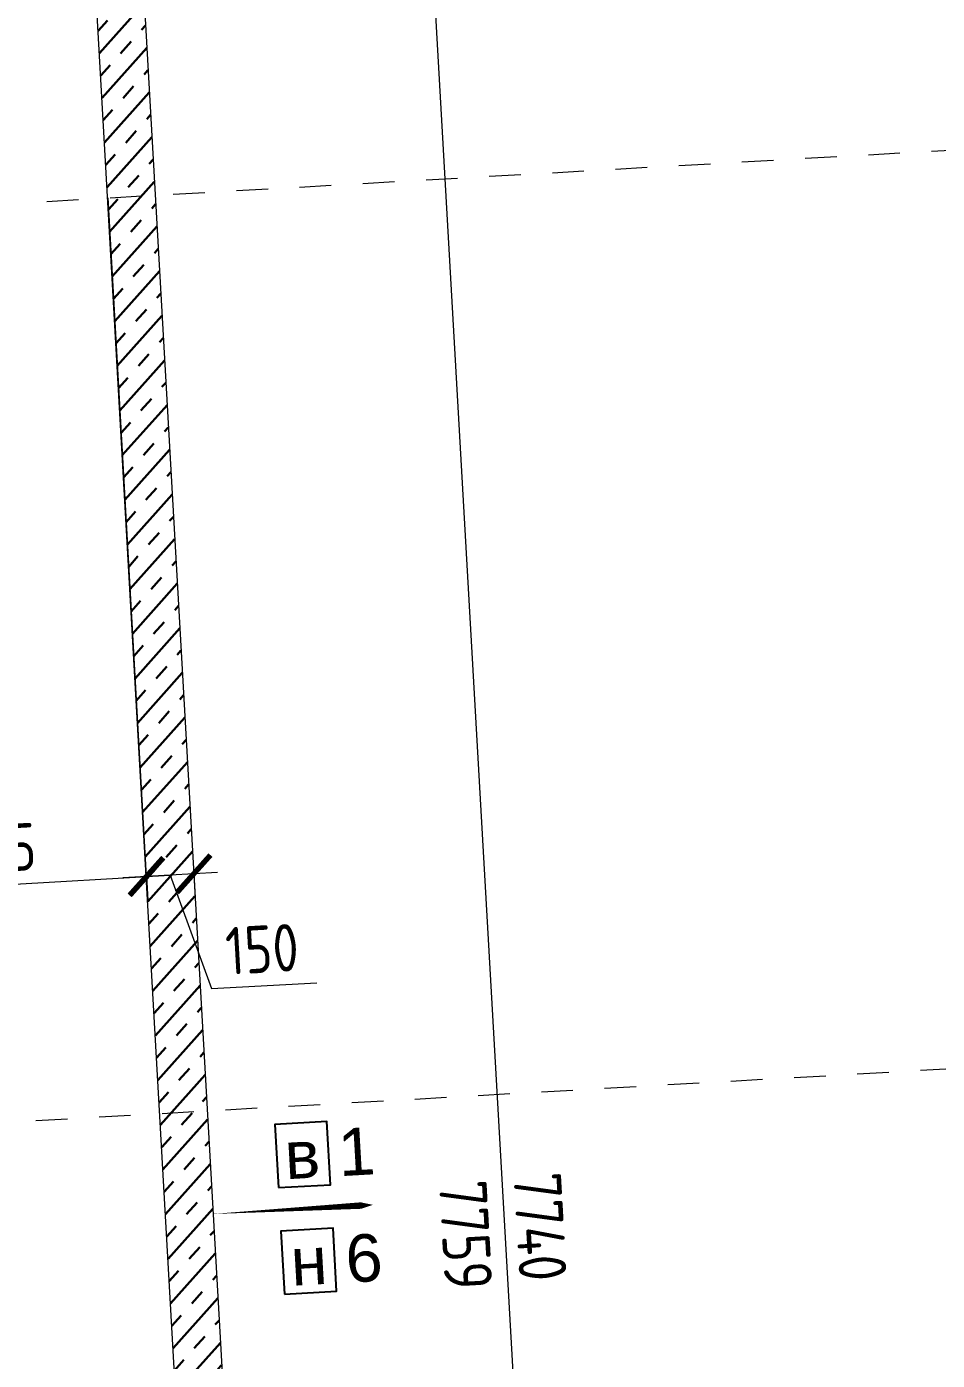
# Model space of a CAD drawing. Header units: metres. Extents: x 93803 to 107732, y 94484 to 125083.
# Drawn here: x 107725.698 to 107728.575, y 110822.212 to 110826.43 of the extents above; entities that cross this region are included whole.
import ezdxf

# ---------------------------------------------------------------- set-up
doc = ezdxf.new("R2010")
doc.units = ezdxf.units.M
doc.header["$PDMODE"] = 35
doc.header["$PDSIZE"] = 1
doc.linetypes.add('_ШПТ__20_т__2_5__Линия сетки', pattern=[25, 20, -2.5, 0, -2.5])
doc.layers.get('Defpoints').update_dxf_attribs({"color": 253})
doc.layers.add('2023.10.30_В_ОТКЛОНЕНИЯ', color=7, linetype='Continuous')
doc.layers.add('2023.10.30_Н_ОТКЛОНЕНИЯ', color=7, linetype='Continuous')
for name, color, linetype, lineweight in [('Оси', 250, 'Continuous', 9), ('Размеры', 250, 'Continuous', 9), ('Стены', 7, 'Continuous', 18), ('Стены штриховка', 7, 'Continuous', 30)]:
    doc.layers.add(name, color=color, linetype=linetype, lineweight=lineweight)
doc.styles.add('AxeAndPointZ', font='arial.ttf')
doc.styles.add('ГОСТ 2.304', font='CS_Gost2304.shx')
doc.dimstyles.new('невидим', dxfattribs={"dimscale": 100, "dimtxt": 1.5, "dimasz": 1.5, "dimexe": 0.3, "dimexo": 0, "dimgap": 0.5, "dimtad": 1, "dimdec": 0, "dimtxsty": 'ГОСТ 2.304', "dimblk": 'OBLIQUE', "dimcen": 2.5, "dimdle": 0.5, "dimse1": 1, "dimse2": 1, "dimsd1": 1, "dimsd2": 1, "dimadec": 0, "dimazin": 2, "dimtfac": 0.75, "dimtdec": 0, "dimtofl": 0, "dimtmove": 2, "dimatfit": 3, "dimfxl": 1, "dimtfill": 1, "dimtolj": 1, "dimlwd": 9, "dimlwe": 9, "dimarcsym": 1})
doc.dimstyles.new('СПДС', dxfattribs={"dimscale": 100, "dimtxt": 2, "dimasz": 1.5, "dimexe": 1, "dimexo": 0, "dimgap": 0.5, "dimtad": 1, "dimdec": 0, "dimtxsty": 'ГОСТ 2.304', "dimblk": 'ARCHTICK', "dimcen": 2.5, "dimdle": 1, "dimadec": 0, "dimazin": 2, "dimtfac": 0.75, "dimtdec": 0, "dimtmove": 1, "dimatfit": 3, "dimfxl": 1, "dimtfill": 1, "dimtolj": 1, "dimlwd": 9, "dimlwe": 9, "dimarcsym": 1})

# ---------------------------------------------------------------- blocks, each defined once
blk = doc.blocks.new('_ArchTick')
at = {"color": 0, "linetype": 'ByBlock', "const_width": 0.15}
blk.add_lwpolyline([(-0.5, -0.5), (0.5, 0.5)], dxfattribs=at)
blk = doc.blocks.new('*D4522')
at = {"layer": 'Defpoints', "color": 0, "ltscale": 75, "transparency": 16777216}
for p in [(25081.3, 9244.2), (17341.5, 8321), (25081.3, 8327)]:
    blk.add_point(p, dxfattribs=at)
at = {"layer": 'Размеры', "color": 0, "lineweight": 9, "ltscale": 75, "transparency": 16777216}
for p, q in [((17341.5, 8321), (17341.5, 9319.2)), ((25081.3, 8327), (25081.3, 9319.2)), ((17266.5, 9244.2), (25156.3, 9244.2))]:
    blk.add_line(p, q, dxfattribs=at)
at = {"layer": 'Размеры', "color": 0, "lineweight": 9, "ltscale": 75, "transparency": 16777216, "xscale": 112.5, "yscale": 112.5, "zscale": 112.5, "rotation": 180}
blk.add_blockref('_ArchTick', (17341.5, 9244.2), dxfattribs=at)
at = {"layer": 'Размеры', "color": 0, "lineweight": 9, "ltscale": 75, "transparency": 16777216, "xscale": 112.5, "yscale": 112.5, "zscale": 112.5}
blk.add_blockref('_ArchTick', (25081.3, 9244.2), dxfattribs=at)
at = {"layer": 'Размеры', "color": 0, "lineweight": 25, "ltscale": 75, "transparency": 16777216, "insert": (21557.3, 9356.7), "char_height": 150, "width": 172.39, "attachment_point": 5, "style": 'ГОСТ 2.304'}
blk.add_mtext('\\A1;7740', dxfattribs=at)
blk = doc.blocks.new('*D4533')
at = {"layer": 'Defpoints', "color": 0, "ltscale": 75, "transparency": 16777216}
for p in [(20381, 8327), (20381, 8178), (20381, 8178)]:
    blk.add_point(p, dxfattribs=at)
at = {"layer": 'Размеры', "color": 0, "lineweight": 9, "ltscale": 75, "transparency": 16777216}
for p, q in [((20746.6, 8362.2), (20746.6, 8695.9)), ((20381, 8402), (20381, 8103)), ((20381, 8252.5), (20746.6, 8362.2)), ((20381, 8327), (20456, 8327)), ((20381, 8178), (20456, 8178))]:
    blk.add_line(p, q, dxfattribs=at)
at = {"layer": 'Размеры', "color": 0, "lineweight": 9, "ltscale": 75, "transparency": 16777216, "xscale": 112.5, "yscale": 112.5, "zscale": 112.5}
for p, rotation in [((20381, 8327), 90), ((20381, 8178), 270)]:
    blk.add_blockref('_ArchTick', p, dxfattribs=dict(at, rotation=rotation))
at = {"layer": 'Размеры', "color": 0, "lineweight": 25, "ltscale": 75, "transparency": 16777216, "insert": (20631, 8529), "char_height": 150, "attachment_point": 5, "rotation": 90, "style": 'ГОСТ 2.304'}
blk.add_mtext('\\A1;150', dxfattribs=at)
blk = doc.blocks.new('*D5002')
at = {"layer": 'Defpoints', "color": 0, "ltscale": 100, "transparency": 16777216}
for p in [(17332.1, 8745.1), (25091.2, 8256.2, 964.2), (17332.1, 8171.6, 1219.3)]:
    blk.add_point(p, dxfattribs=at)
at = {"color": 0, "ltscale": 100, "transparency": 16777216, "insert": (21570, 9120.5), "char_height": 150, "attachment_point": 5, "style": 'ГОСТ 2.304', "bg_fill": 3, "box_fill_scale": 1.1, "bg_fill_color": 256, "bg_fill_true_color": 13158600, "bg_fill_transparency": 0}
blk.add_mtext('\\A1;7759', dxfattribs=at)
blk = doc.blocks.new('_Oblique')
at = {"color": 0, "linetype": 'ByBlock', "lineweight": -2}
blk.add_line((-0.5, -0.5), (0.5, 0.5), dxfattribs=at)
blk = doc.blocks.new('*D4540')
at = {"layer": 'Defpoints', "color": 0, "ltscale": 75, "transparency": 16777216}
for p in [(18231.5, 8177), (20381, 8177), (18231.5, 6332)]:
    blk.add_point(p, dxfattribs=at)
at = {"layer": 'Размеры', "color": 0, "lineweight": 9, "ltscale": 75, "transparency": 16777216}
for p, q in [((20381, 6257), (20381, 8252)), ((18231.5, 8177), (20456, 8177)), ((18231.5, 6332), (20456, 6332))]:
    blk.add_line(p, q, dxfattribs=at)
at = {"layer": 'Размеры', "color": 0, "lineweight": 9, "ltscale": 75, "transparency": 16777216, "xscale": 112.5, "yscale": 112.5, "zscale": 112.5}
for p, rotation in [((20381, 8177), 90), ((20381, 6332), 270)]:
    blk.add_blockref('_ArchTick', p, dxfattribs=dict(at, rotation=rotation))
at = {"layer": 'Размеры', "color": 0, "lineweight": 25, "ltscale": 75, "transparency": 16777216, "insert": (20265.4, 7669.3), "char_height": 150, "attachment_point": 5, "rotation": 90, "style": 'ГОСТ 2.304'}
blk.add_mtext('\\A1;1845', dxfattribs=at)
blk = doc.blocks.new('34433')
at = {"layer": 'Оси', "linetype": '_ШПТ__20_т__2_5__Линия сетки'}
for p, q in [((18231.5, -815.4), (18231.5, 12717.6)), ((21131.5, -815.2), (21131.5, 12717.6))]:
    blk.add_line(p, q, dxfattribs=at)
at = {"layer": 'Размеры', "color": 0, "lineweight": 25, "ltscale": 75}
dim = blk.add_linear_dim(base=(25081.3, 9244.2), p1=(17341.5, 8321), p2=(25081.3, 8327), dimstyle='СПДС', override={"dimscale": 75, "dimtfill": 0}, dxfattribs=at)
dim.commit()
dim.dimension.update_dxf_attribs({"geometry": '*D4522', "text_midpoint": (21557.3, 9244.2), "dimtype": 128})
dim = blk.add_linear_dim(base=(20381, 8178), p1=(20381, 8327), p2=(20381, 8178), angle=90, text='150', dimstyle='СПДС', override={"dimscale": 75, "dimtfill": 0}, dxfattribs=at)
dim.commit()
dim.dimension.update_dxf_attribs({"geometry": '*D4533', "text_midpoint": (20631, 8399.7)})
at = {"ltscale": 100}
dim = blk.add_linear_dim(base=(17332.1, 8745.1), p1=(25091.2, 8256.2, 964.2), p2=(17332.1, 8171.6, 1219.3), dimstyle='невидим', dxfattribs=at)
dim.commit()
dim.dimension.update_dxf_attribs({"geometry": '*D5002', "text_midpoint": (21570, 9120.5), "dimtype": 160})
at = {"layer": 'Стены штриховка'}
h = blk.add_hatch(dxfattribs=at)
h.set_pattern_fill('ASHLER', color=256, scale=200, angle=270, pattern_type=2)
h.set_pattern_definition([(315, (-87763.45, 379.79), (70.71068, 70.71068), []), (315, (-87692.75, 379.79), (70.71068, 70.71068), [50, -50])])
h.paths.add_polyline_path([(25081.3, 8327), (17341.5, 8327), (17341.5, 8177), (25081.3, 8177)])
at = {"layer": 'Стены'}
blk.add_lwpolyline([(14941.5, 8327), (45321.5, 8327), (45321.5, 8177), (14941.5, 8177)], close=True, dxfattribs=at)
at = {"layer": 'Размеры', "color": 0, "lineweight": 25, "ltscale": 75}
dim = blk.add_linear_dim(base=(20381, 8177), p1=(18231.5, 6332), p2=(18231.5, 8177), angle=90, dimstyle='СПДС', override={"dimscale": 75, "dimtfill": 0}, dxfattribs=at)
dim.commit()
dim.dimension.update_dxf_attribs({"geometry": '*D4540', "text_midpoint": (20381, 7669.3), "dimtype": 128})

msp = doc.modelspace()

# ---------------------------------------------------------------- block references
at = {"xscale": 0.001, "yscale": 0.001, "zscale": 0.001, "rotation": 273.2530497410625}
msp.add_blockref('34433', (107716.7554, 110843.6261), dxfattribs=at)

# ---------------------------------------------------------------- next in the draw order: linework, layer by layer
at = {"layer": '2023.10.30_В_ОТКЛОНЕНИЯ'}
msp.add_lwpolyline([(107726.4933, 110822.7582), (107726.658, 110822.7676), (107726.6467, 110822.9672), (107726.482, 110822.9579), (107726.4933, 110822.7582)], dxfattribs=at)
msp.add_lwpolyline([(107726.2816, 110822.6747, 0, 0, 0), (107726.7922, 110822.7037, 0, 0.1091, 0), (107726.588, 110822.6921, 0.0205, 0.0205, 0), (107726.2816, 110822.6747, 0, 0, 0)], format="xyseb", dxfattribs=at)
at = {"layer": '2023.10.30_Н_ОТКЛОНЕНИЯ'}
msp.add_lwpolyline([(107726.2816, 110822.6747, 0, 0, 0), (107726.7922, 110822.7037, 0, 0.1091, 0), (107726.588, 110822.6921, 0.0205, 0.0205, 0), (107726.2816, 110822.6747, 0, 0, 0)], format="xyseb", dxfattribs=at)
msp.add_lwpolyline([(107726.5125, 110822.4213), (107726.6772, 110822.4306), (107726.6658, 110822.6303), (107726.5011, 110822.6209), (107726.5125, 110822.4213)], dxfattribs=at)

# ---------------------------------------------------------------- next in the draw order: texts
at = {"layer": '2023.10.30_В_ОТКЛОНЕНИЯ', "style": 'AxeAndPointZ'}
msp.add_text('в 1', height=0.15, rotation=3.253, dxfattribs=at).set_placement((107726.5169, 110822.7846))
at = {"layer": '2023.10.30_Н_ОТКЛОНЕНИЯ', "style": 'AxeAndPointZ'}
msp.add_text('н 6', height=0.15, rotation=3.253, dxfattribs=at).set_placement((107726.536, 110822.4477))

doc.saveas('drawing.dxf')
